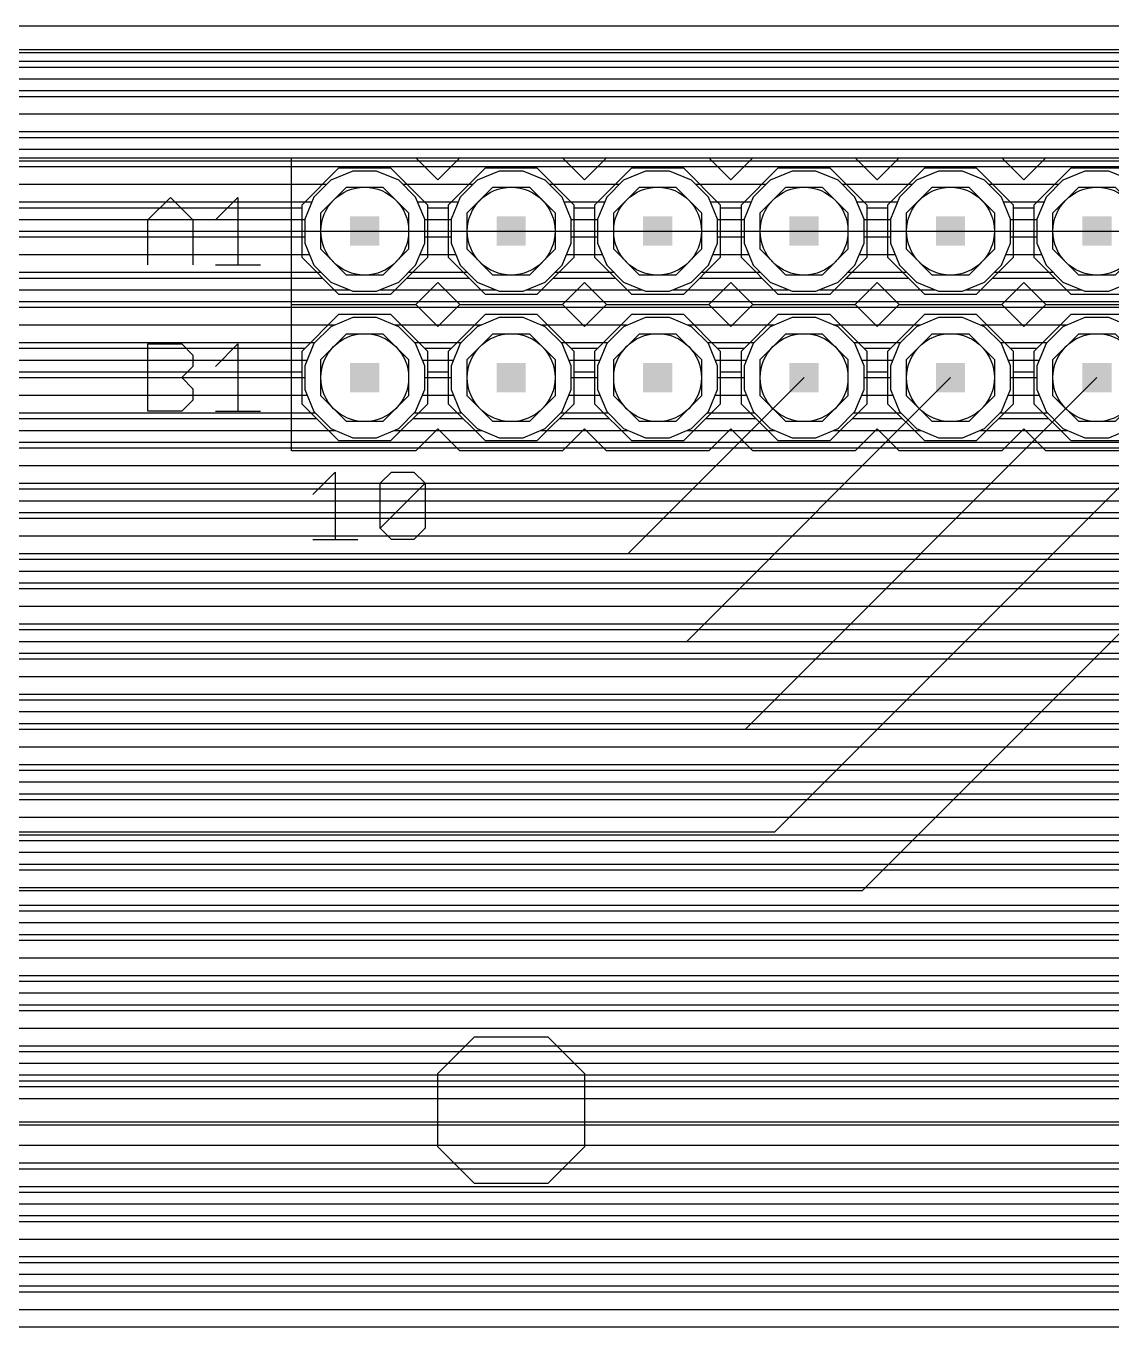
# Model space of a CAD drawing. Extents: x -0.45 to 6.54, y 0 to 7.98.
# Drawn here: x 5.129 to 5.87, y 7.092 to 7.98 of the extents above; entities that cross this region are included whole.
import ezdxf

# ---------------------------------------------------------------- set-up
doc = ezdxf.new("R2010")
doc.units = 0
for name, color, linetype in [('1', 22, 'CONTINUOUS'), ('15', 2, 'CONTINUOUS'), ('16', 175, 'CONTINUOUS'), ('17', 4, 'CONTINUOUS'), ('19', 53, 'CONTINUOUS'), ('2', 3, 'CONTINUOUS'), ('20', 6, 'CONTINUOUS'), ('21', 253, 'CONTINUOUS'), ('49', 253, 'CONTINUOUS'), ('51', 253, 'CONTINUOUS')]:
    doc.layers.add(name, color=color, linetype=linetype)

# ---------------------------------------------------------------- blocks, each defined once
blk = doc.blocks.new('RECT')
blk.add_solid([(-0.5, -0.5), (0.5, -0.5), (-0.5, 0.5), (0.5, 0.5)])
blk = doc.blocks.new('OCTAGONP')
blk.add_lwpolyline([(-0.5, -0.207107), (-0.5, 0.207107), (-0.207107, 0.5), (0.207107, 0.5), (0.5, 0.207107), (0.5, -0.207107), (0.207107, -0.5), (-0.207107, -0.5)], close=True)
blk = doc.blocks.new('ROUNDP')
blk.add_circle((0, 0), 0.5)

msp = doc.modelspace()

# ---------------------------------------------------------------- linework, layer by layer
at = {"layer": '1'}
for p, q in [((5.64, 7.43), (5.91, 7.7)), ((5.7, 7.39), (6.01, 7.7)), ((5.01, 7.43), (5.64, 7.43)), ((5.04, 7.39), (5.7, 7.39))]:
    msp.add_line(p, q, dxfattribs=at)
at = {"layer": '15'}
for p, q in [((5.54, 7.62), (5.66, 7.74)), ((5.58, 7.56), (5.76, 7.74)), ((5.62, 7.5), (5.86, 7.74)), ((3.71, 7.62), (5.54, 7.62)), ((3.75, 7.56), (5.58, 7.56)), ((3.79, 7.5), (5.62, 7.5))]:
    msp.add_line(p, q, dxfattribs=at)
at = {"layer": '16'}
for p, q in [((0.2, 7.962), (6.18, 7.962)), ((0.140823, 7.952), (6.239177, 7.952)), ((0.107108, 7.936), (6.272892, 7.936)), ((0.085484, 7.92), (6.294515, 7.92)), ((0.368488, 7.904), (6.312436, 7.904)), ((0.40224, 7.888), (6.325196, 7.888)), ((5.342189, 7.883), (5.317, 7.857811)), ((5.377811, 7.883), (5.342189, 7.883)), ((5.403, 7.857811), (5.377811, 7.883)), ((5.442189, 7.883), (5.417, 7.857811)), ((5.477811, 7.883), (5.442189, 7.883)), ((5.503, 7.857811), (5.477811, 7.883)), ((5.542189, 7.883), (5.517, 7.857811)), ((5.577811, 7.883), (5.542189, 7.883)), ((5.603, 7.857811), (5.577811, 7.883)), ((5.642189, 7.883), (5.617, 7.857811)), ((5.677811, 7.883), (5.642189, 7.883)), ((5.703, 7.857811), (5.677811, 7.883)), ((5.742189, 7.883), (5.717, 7.857811)), ((5.777811, 7.883), (5.742189, 7.883)), ((5.803, 7.857811), (5.777811, 7.883)), ((5.842189, 7.883), (5.817, 7.857811)), ((5.877811, 7.883), (5.842189, 7.883)), ((3.788811, 7.872), (5.331189, 7.872)), ((5.388811, 7.872), (5.431189, 7.872)), ((5.488811, 7.872), (5.531189, 7.872)), ((5.588811, 7.872), (5.631189, 7.872)), ((5.688811, 7.872), (5.731189, 7.872)), ((5.788811, 7.872), (5.831189, 7.872)), ((3.803, 7.856), (5.317, 7.856)), ((5.317, 7.857811), (5.317, 7.822189)), ((5.403, 7.822189), (5.403, 7.857811)), ((5.403, 7.856), (5.417, 7.856)), ((5.417, 7.857811), (5.417, 7.822189)), ((5.503, 7.822189), (5.503, 7.857811)), ((5.503, 7.856), (5.517, 7.856)), ((5.517, 7.857811), (5.517, 7.822189)), ((5.603, 7.822189), (5.603, 7.857811)), ((5.603, 7.856), (5.617, 7.856)), ((5.617, 7.857811), (5.617, 7.822189)), ((5.703, 7.822189), (5.703, 7.857811)), ((5.703, 7.856), (5.717, 7.856)), ((5.717, 7.857811), (5.717, 7.822189)), ((5.803, 7.822189), (5.803, 7.857811)), ((5.803, 7.856), (5.817, 7.856)), ((5.817, 7.857811), (5.817, 7.822189)), ((3.803, 7.84), (5.317, 7.84)), ((5.403, 7.84), (5.417, 7.84)), ((5.503, 7.84), (5.517, 7.84)), ((5.603, 7.84), (5.617, 7.84)), ((5.703, 7.84), (5.717, 7.84)), ((5.803, 7.84), (5.817, 7.84)), ((3.803, 7.824), (5.317, 7.824)), ((5.403, 7.824), (5.417, 7.824)), ((5.503, 7.824), (5.517, 7.824)), ((5.603, 7.824), (5.617, 7.824)), ((5.703, 7.824), (5.717, 7.824)), ((5.803, 7.824), (5.817, 7.824)), ((5.317, 7.822189), (5.342189, 7.797)), ((5.377811, 7.797), (5.403, 7.822189)), ((5.417, 7.822189), (5.442189, 7.797)), ((5.477811, 7.797), (5.503, 7.822189)), ((5.517, 7.822189), (5.542189, 7.797)), ((5.577811, 7.797), (5.603, 7.822189)), ((5.617, 7.822189), (5.642189, 7.797)), ((5.677811, 7.797), (5.703, 7.822189)), ((5.717, 7.822189), (5.742189, 7.797)), ((5.777811, 7.797), (5.803, 7.822189)), ((5.817, 7.822189), (5.842189, 7.797)), ((4.706537, 7.808), (5.331189, 7.808)), ((5.388811, 7.808), (5.431189, 7.808)), ((5.488811, 7.808), (5.531189, 7.808)), ((5.588811, 7.808), (5.631189, 7.808)), ((5.688811, 7.808), (5.731189, 7.808)), ((5.788811, 7.808), (5.831189, 7.808)), ((5.342189, 7.797), (5.377811, 7.797)), ((5.442189, 7.797), (5.477811, 7.797)), ((5.542189, 7.797), (5.577811, 7.797)), ((5.642189, 7.797), (5.677811, 7.797)), ((5.742189, 7.797), (5.777811, 7.797)), ((5.842189, 7.797), (5.877811, 7.797)), ((4.722537, 7.792), (6.361326, 7.792)), ((5.342189, 7.783), (5.317, 7.757811)), ((5.377811, 7.783), (5.342189, 7.783)), ((5.403, 7.757811), (5.377811, 7.783)), ((5.442189, 7.783), (5.417, 7.757811)), ((5.477811, 7.783), (5.442189, 7.783)), ((5.503, 7.757811), (5.477811, 7.783)), ((5.542189, 7.783), (5.517, 7.757811)), ((5.577811, 7.783), (5.542189, 7.783)), ((5.603, 7.757811), (5.577811, 7.783)), ((5.642189, 7.783), (5.617, 7.757811)), ((5.677811, 7.783), (5.642189, 7.783)), ((5.703, 7.757811), (5.677811, 7.783)), ((5.742189, 7.783), (5.717, 7.757811)), ((5.777811, 7.783), (5.742189, 7.783)), ((5.803, 7.757811), (5.777811, 7.783)), ((5.842189, 7.783), (5.817, 7.757811)), ((5.877811, 7.783), (5.842189, 7.783)), ((4.732751, 7.776), (5.335189, 7.776)), ((5.384811, 7.776), (5.435189, 7.776)), ((5.484811, 7.776), (5.535189, 7.776)), ((5.584811, 7.776), (5.635189, 7.776)), ((5.684811, 7.776), (5.735189, 7.776)), ((5.784811, 7.776), (5.835189, 7.776)), ((4.739379, 7.76), (5.319189, 7.76)), ((5.317, 7.757811), (5.317, 7.722189)), ((5.400811, 7.76), (5.419189, 7.76)), ((5.403, 7.722189), (5.403, 7.757811)), ((5.417, 7.757811), (5.417, 7.722189)), ((5.500811, 7.76), (5.519189, 7.76)), ((5.503, 7.722189), (5.503, 7.757811)), ((5.517, 7.757811), (5.517, 7.722189)), ((5.600811, 7.76), (5.619189, 7.76)), ((5.603, 7.722189), (5.603, 7.757811)), ((5.617, 7.757811), (5.617, 7.722189)), ((5.700811, 7.76), (5.719189, 7.76)), ((5.703, 7.722189), (5.703, 7.757811)), ((5.717, 7.757811), (5.717, 7.722189)), ((5.800811, 7.76), (5.819189, 7.76)), ((5.803, 7.722189), (5.803, 7.757811)), ((5.817, 7.757811), (5.817, 7.722189)), ((4.74099, 7.744), (5.317, 7.744)), ((5.403, 7.744), (5.417, 7.744)), ((5.503, 7.744), (5.517, 7.744)), ((5.603, 7.744), (5.617, 7.744)), ((5.703, 7.744), (5.717, 7.744)), ((5.803, 7.744), (5.817, 7.744)), ((4.74099, 7.728), (5.317, 7.728)), ((5.403, 7.728), (5.417, 7.728)), ((5.503, 7.728), (5.517, 7.728)), ((5.603, 7.728), (5.617, 7.728)), ((5.703, 7.728), (5.717, 7.728)), ((5.803, 7.728), (5.817, 7.728)), ((5.317, 7.722189), (5.342189, 7.697)), ((5.377811, 7.697), (5.403, 7.722189)), ((5.417, 7.722189), (5.442189, 7.697)), ((5.477811, 7.697), (5.503, 7.722189)), ((5.517, 7.722189), (5.542189, 7.697)), ((5.577811, 7.697), (5.603, 7.722189)), ((5.617, 7.722189), (5.642189, 7.697)), ((5.677811, 7.697), (5.703, 7.722189)), ((5.717, 7.722189), (5.742189, 7.697)), ((5.777811, 7.697), (5.803, 7.722189)), ((5.817, 7.722189), (5.842189, 7.697)), ((4.736065, 7.712), (5.327189, 7.712)), ((5.392811, 7.712), (5.427189, 7.712)), ((5.492811, 7.712), (5.527189, 7.712)), ((5.592811, 7.712), (5.627189, 7.712)), ((5.692811, 7.712), (5.727189, 7.712)), ((5.792811, 7.712), (5.827189, 7.712)), ((4.729437, 7.696), (6.136118, 7.696)), ((5.342189, 7.697), (5.377811, 7.697)), ((5.442189, 7.697), (5.477811, 7.697)), ((5.542189, 7.697), (5.577811, 7.697)), ((5.642189, 7.697), (5.677811, 7.697)), ((5.742189, 7.697), (5.777811, 7.697)), ((5.842189, 7.697), (5.877811, 7.697)), ((4.714537, 7.68), (6.362, 7.68)), ((4.688157, 7.664), (6.362, 7.664)), ((0.018, 7.648), (6.362, 7.648)), ((0.018, 7.632), (6.362, 7.632)), ((0.018, 7.616), (6.362, 7.616)), ((0.018, 7.6), (6.362, 7.6)), ((0.018, 7.584), (6.362, 7.584)), ((0.018, 7.568), (6.362, 7.568)), ((0.018, 7.552), (6.362, 7.552)), ((0.018, 7.536), (6.362, 7.536)), ((0.018, 7.52), (6.362, 7.52)), ((0.018, 7.504), (6.362, 7.504)), ((0.018, 7.488), (6.362, 7.488)), ((0.018, 7.472), (6.362, 7.472)), ((0.018, 7.456), (6.362, 7.456)), ((0.018, 7.44), (6.362, 7.44)), ((0.018, 7.424), (6.362, 7.424)), ((0.018, 7.408), (6.362, 7.408)), ((0.018, 7.392), (6.362, 7.392)), ((0.018, 7.376), (6.362, 7.376)), ((0.018, 7.36), (6.362, 7.36)), ((0.018, 7.344), (6.362, 7.344)), ((5.077704, 7.328), (6.362, 7.328)), ((5.092706, 7.312), (6.362, 7.312)), ((5.094363, 7.296), (6.362, 7.296)), ((5.084305, 7.28), (6.362, 7.28)), ((0.018, 7.264), (6.362, 7.264)), ((0.018, 7.248), (6.362, 7.248)), ((0.018, 7.232), (6.362, 7.232)), ((0.018, 7.216), (6.362, 7.216)), ((0.018, 7.2), (6.362, 7.2)), ((0.018, 7.184), (6.362, 7.184)), ((0.018, 7.168), (6.362, 7.168)), ((0.018, 7.152), (6.362, 7.152)), ((0.018, 7.136), (6.362, 7.136)), ((0.018, 7.12), (6.362, 7.12)), ((0.018, 7.104), (6.362, 7.104))]:
    msp.add_line(p, q, dxfattribs=at)
at = {"layer": '19'}
msp.add_line((3.76, 7.84), (6.26, 7.84), dxfattribs=at)
at = {"layer": '2'}
for p, q in [((0.2, 7.964), (6.18, 7.964)), ((0.149417, 7.956), (6.230583, 7.956)), ((0.119139, 7.944), (6.260861, 7.944)), ((0.097344, 7.932), (6.282655, 7.932)), ((0.082297, 7.92), (6.297703, 7.92)), ((0.068211, 7.908), (6.311788, 7.908)), ((0.384383, 7.896), (6.321358, 7.896)), ((0.403835, 7.884), (6.330928, 7.884)), ((5.351844, 7.881), (5.336775, 7.874758)), ((5.368155, 7.881), (5.351844, 7.881)), ((5.383225, 7.874758), (5.368155, 7.881)), ((5.451844, 7.881), (5.436775, 7.874758)), ((5.468155, 7.881), (5.451844, 7.881)), ((5.483225, 7.874758), (5.468155, 7.881)), ((5.551844, 7.881), (5.536775, 7.874758)), ((5.568155, 7.881), (5.551844, 7.881)), ((5.583225, 7.874758), (5.568155, 7.881)), ((5.651844, 7.881), (5.636775, 7.874758)), ((5.668155, 7.881), (5.651844, 7.881)), ((5.683225, 7.874758), (5.668155, 7.881)), ((5.751844, 7.881), (5.736775, 7.874758)), ((5.768155, 7.881), (5.751844, 7.881)), ((5.783225, 7.874758), (5.768155, 7.881)), ((5.851844, 7.881), (5.836775, 7.874758)), ((5.868155, 7.881), (5.851844, 7.881)), ((5.883225, 7.874758), (5.868155, 7.881)), ((3.785983, 7.872), (5.334017, 7.872)), ((5.336775, 7.874758), (5.325242, 7.863225)), ((5.394758, 7.863225), (5.383225, 7.874758)), ((5.385983, 7.872), (5.434017, 7.872)), ((5.436775, 7.874758), (5.425242, 7.863225)), ((5.494758, 7.863225), (5.483225, 7.874758)), ((5.485983, 7.872), (5.534017, 7.872)), ((5.536775, 7.874758), (5.525242, 7.863225)), ((5.594758, 7.863225), (5.583225, 7.874758)), ((5.585983, 7.872), (5.634017, 7.872)), ((5.636775, 7.874758), (5.625242, 7.863225)), ((5.694758, 7.863225), (5.683225, 7.874758)), ((5.685983, 7.872), (5.734017, 7.872)), ((5.736775, 7.874758), (5.725242, 7.863225)), ((5.794758, 7.863225), (5.783225, 7.874758)), ((5.785983, 7.872), (5.834017, 7.872)), ((5.836775, 7.874758), (5.825242, 7.863225)), ((3.796094, 7.86), (5.323906, 7.86)), ((5.325242, 7.863225), (5.319, 7.848155)), ((5.401, 7.848155), (5.394758, 7.863225)), ((5.396094, 7.86), (5.423906, 7.86)), ((5.425242, 7.863225), (5.419, 7.848155)), ((5.501, 7.848155), (5.494758, 7.863225)), ((5.496094, 7.86), (5.523906, 7.86)), ((5.525242, 7.863225), (5.519, 7.848155)), ((5.601, 7.848155), (5.594758, 7.863225)), ((5.596094, 7.86), (5.623906, 7.86)), ((5.625242, 7.863225), (5.619, 7.848155)), ((5.701, 7.848155), (5.694758, 7.863225)), ((5.696094, 7.86), (5.723906, 7.86)), ((5.725242, 7.863225), (5.719, 7.848155)), ((5.801, 7.848155), (5.794758, 7.863225)), ((5.796094, 7.86), (5.823906, 7.86)), ((5.825242, 7.863225), (5.819, 7.848155)), ((3.801, 7.848), (5.319, 7.848)), ((5.319, 7.848155), (5.319, 7.831844)), ((5.401, 7.831844), (5.401, 7.848155)), ((5.401, 7.848), (5.419, 7.848)), ((5.419, 7.848155), (5.419, 7.831844)), ((5.501, 7.831844), (5.501, 7.848155)), ((5.501, 7.848), (5.519, 7.848)), ((5.519, 7.848155), (5.519, 7.831844)), ((5.601, 7.831844), (5.601, 7.848155)), ((5.601, 7.848), (5.619, 7.848)), ((5.619, 7.848155), (5.619, 7.831844)), ((5.701, 7.831844), (5.701, 7.848155)), ((5.701, 7.848), (5.719, 7.848)), ((5.719, 7.848155), (5.719, 7.831844)), ((5.801, 7.831844), (5.801, 7.848155)), ((5.801, 7.848), (5.819, 7.848)), ((5.819, 7.848155), (5.819, 7.831844)), ((3.801, 7.836), (5.319, 7.836)), ((5.401, 7.836), (5.419, 7.836)), ((5.501, 7.836), (5.519, 7.836)), ((5.601, 7.836), (5.619, 7.836)), ((5.701, 7.836), (5.719, 7.836)), ((5.801, 7.836), (5.819, 7.836)), ((3.79775, 7.824), (5.322249, 7.824)), ((5.319, 7.831844), (5.325242, 7.816775)), ((5.394758, 7.816775), (5.401, 7.831844)), ((5.39775, 7.824), (5.422249, 7.824)), ((5.419, 7.831844), (5.425242, 7.816775)), ((5.494758, 7.816775), (5.501, 7.831844)), ((5.49775, 7.824), (5.522249, 7.824)), ((5.519, 7.831844), (5.525242, 7.816775)), ((5.594758, 7.816775), (5.601, 7.831844)), ((5.59775, 7.824), (5.622249, 7.824)), ((5.619, 7.831844), (5.625242, 7.816775)), ((5.694758, 7.816775), (5.701, 7.831844)), ((5.69775, 7.824), (5.722249, 7.824)), ((5.719, 7.831844), (5.725242, 7.816775)), ((5.794758, 7.816775), (5.801, 7.831844)), ((5.79775, 7.824), (5.822249, 7.824)), ((5.819, 7.831844), (5.825242, 7.816775)), ((5.325242, 7.816775), (5.336775, 7.805242)), ((5.383225, 7.805242), (5.394758, 7.816775)), ((5.425242, 7.816775), (5.436775, 7.805242)), ((5.483225, 7.805242), (5.494758, 7.816775)), ((5.525242, 7.816775), (5.536775, 7.805242)), ((5.583225, 7.805242), (5.594758, 7.816775)), ((5.625242, 7.816775), (5.636775, 7.805242)), ((5.683225, 7.805242), (5.694758, 7.816775)), ((5.725242, 7.816775), (5.736775, 7.805242)), ((5.783225, 7.805242), (5.794758, 7.816775)), ((5.825242, 7.816775), (5.836775, 7.805242)), ((4.692587, 7.812), (5.330017, 7.812)), ((5.389983, 7.812), (5.430017, 7.812)), ((5.489983, 7.812), (5.530017, 7.812)), ((5.589983, 7.812), (5.630017, 7.812)), ((5.689983, 7.812), (5.730017, 7.812)), ((5.789983, 7.812), (5.830017, 7.812)), ((4.711708, 7.8), (5.34943, 7.8)), ((5.336775, 7.805242), (5.351844, 7.799)), ((5.351844, 7.799), (5.368155, 7.799)), ((5.368155, 7.799), (5.383225, 7.805242)), ((5.37057, 7.8), (5.44943, 7.8)), ((5.436775, 7.805242), (5.451844, 7.799)), ((5.451844, 7.799), (5.468155, 7.799)), ((5.468155, 7.799), (5.483225, 7.805242)), ((5.47057, 7.8), (5.54943, 7.8)), ((5.536775, 7.805242), (5.551844, 7.799)), ((5.551844, 7.799), (5.568155, 7.799)), ((5.568155, 7.799), (5.583225, 7.805242)), ((5.57057, 7.8), (5.64943, 7.8)), ((5.636775, 7.805242), (5.651844, 7.799)), ((5.651844, 7.799), (5.668155, 7.799)), ((5.668155, 7.799), (5.683225, 7.805242)), ((5.67057, 7.8), (5.74943, 7.8)), ((5.736775, 7.805242), (5.751844, 7.799)), ((5.751844, 7.799), (5.768155, 7.799)), ((5.768155, 7.799), (5.783225, 7.805242)), ((5.77057, 7.8), (5.84943, 7.8)), ((5.836775, 7.805242), (5.851844, 7.799)), ((5.851844, 7.799), (5.868155, 7.799)), ((5.868155, 7.799), (5.883225, 7.805242)), ((4.723708, 7.788), (6.363551, 7.788)), ((5.351844, 7.781), (5.336775, 7.774758)), ((5.368155, 7.781), (5.351844, 7.781)), ((5.383225, 7.774758), (5.368155, 7.781)), ((5.451844, 7.781), (5.436775, 7.774758)), ((5.468155, 7.781), (5.451844, 7.781)), ((5.483225, 7.774758), (5.468155, 7.781)), ((5.551844, 7.781), (5.536775, 7.774758)), ((5.568155, 7.781), (5.551844, 7.781)), ((5.583225, 7.774758), (5.568155, 7.781)), ((5.651844, 7.781), (5.636775, 7.774758)), ((5.668155, 7.781), (5.651844, 7.781)), ((5.683225, 7.774758), (5.668155, 7.781)), ((5.751844, 7.781), (5.736775, 7.774758)), ((5.768155, 7.781), (5.751844, 7.781)), ((5.783225, 7.774758), (5.768155, 7.781)), ((5.851844, 7.781), (5.836775, 7.774758)), ((5.868155, 7.781), (5.851844, 7.781)), ((5.883225, 7.774758), (5.868155, 7.781)), ((4.730586, 7.776), (5.339774, 7.776)), ((5.336775, 7.774758), (5.325242, 7.763225)), ((5.380226, 7.776), (5.439774, 7.776)), ((5.394758, 7.763225), (5.383225, 7.774758)), ((5.436775, 7.774758), (5.425242, 7.763225)), ((5.480226, 7.776), (5.539774, 7.776)), ((5.494758, 7.763225), (5.483225, 7.774758)), ((5.536775, 7.774758), (5.525242, 7.763225)), ((5.580226, 7.776), (5.639774, 7.776)), ((5.594758, 7.763225), (5.583225, 7.774758)), ((5.636775, 7.774758), (5.625242, 7.763225)), ((5.680226, 7.776), (5.739774, 7.776)), ((5.694758, 7.763225), (5.683225, 7.774758)), ((5.736775, 7.774758), (5.725242, 7.763225)), ((5.780226, 7.776), (5.839774, 7.776)), ((5.794758, 7.763225), (5.783225, 7.774758)), ((5.836775, 7.774758), (5.825242, 7.763225)), ((4.735557, 7.764), (5.326017, 7.764)), ((5.325242, 7.763225), (5.319, 7.748155)), ((5.393983, 7.764), (5.426017, 7.764)), ((5.401, 7.748155), (5.394758, 7.763225)), ((5.425242, 7.763225), (5.419, 7.748155)), ((5.493983, 7.764), (5.526017, 7.764)), ((5.501, 7.748155), (5.494758, 7.763225)), ((5.525242, 7.763225), (5.519, 7.748155)), ((5.593983, 7.764), (5.626017, 7.764)), ((5.601, 7.748155), (5.594758, 7.763225)), ((5.625242, 7.763225), (5.619, 7.748155)), ((5.693983, 7.764), (5.726017, 7.764)), ((5.701, 7.748155), (5.694758, 7.763225)), ((5.725242, 7.763225), (5.719, 7.748155)), ((5.793983, 7.764), (5.826017, 7.764)), ((5.801, 7.748155), (5.794758, 7.763225)), ((5.825242, 7.763225), (5.819, 7.748155)), ((4.73899, 7.752), (5.320593, 7.752)), ((5.319, 7.748155), (5.319, 7.731844)), ((5.399407, 7.752), (5.420593, 7.752)), ((5.401, 7.731844), (5.401, 7.748155)), ((5.419, 7.748155), (5.419, 7.731844)), ((5.499407, 7.752), (5.520593, 7.752)), ((5.501, 7.731844), (5.501, 7.748155)), ((5.519, 7.748155), (5.519, 7.731844)), ((5.599407, 7.752), (5.620593, 7.752)), ((5.601, 7.731844), (5.601, 7.748155)), ((5.619, 7.748155), (5.619, 7.731844)), ((5.699407, 7.752), (5.720593, 7.752)), ((5.701, 7.731844), (5.701, 7.748155)), ((5.719, 7.748155), (5.719, 7.731844)), ((5.799407, 7.752), (5.820593, 7.752)), ((5.801, 7.731844), (5.801, 7.748155)), ((5.819, 7.748155), (5.819, 7.731844)), ((4.73899, 7.74), (5.319, 7.74)), ((5.401, 7.74), (5.419, 7.74)), ((5.501, 7.74), (5.519, 7.74)), ((5.601, 7.74), (5.619, 7.74)), ((5.701, 7.74), (5.719, 7.74)), ((5.801, 7.74), (5.819, 7.74)), ((4.73899, 7.728), (5.320592, 7.728)), ((5.319, 7.731844), (5.325242, 7.716775)), ((5.394758, 7.716775), (5.401, 7.731844)), ((5.399407, 7.728), (5.420592, 7.728)), ((5.419, 7.731844), (5.425242, 7.716775)), ((5.494758, 7.716775), (5.501, 7.731844)), ((5.499407, 7.728), (5.520592, 7.728)), ((5.519, 7.731844), (5.525242, 7.716775)), ((5.594758, 7.716775), (5.601, 7.731844)), ((5.599407, 7.728), (5.620592, 7.728)), ((5.619, 7.731844), (5.625242, 7.716775)), ((5.694758, 7.716775), (5.701, 7.731844)), ((5.699407, 7.728), (5.720592, 7.728)), ((5.719, 7.731844), (5.725242, 7.716775)), ((5.794758, 7.716775), (5.801, 7.731844)), ((5.799407, 7.728), (5.820592, 7.728)), ((5.819, 7.731844), (5.825242, 7.716775)), ((5.325242, 7.716775), (5.336775, 7.705242)), ((5.383225, 7.705242), (5.394758, 7.716775)), ((5.425242, 7.716775), (5.436775, 7.705242)), ((5.483225, 7.705242), (5.494758, 7.716775)), ((5.525242, 7.716775), (5.536775, 7.705242)), ((5.583225, 7.705242), (5.594758, 7.716775)), ((5.625242, 7.716775), (5.636775, 7.705242)), ((5.683225, 7.705242), (5.694758, 7.716775)), ((5.725242, 7.716775), (5.736775, 7.705242)), ((5.783225, 7.705242), (5.794758, 7.716775)), ((5.825242, 7.716775), (5.836775, 7.705242)), ((4.735557, 7.716), (5.326017, 7.716)), ((5.393983, 7.716), (5.426017, 7.716)), ((5.493983, 7.716), (5.526017, 7.716)), ((5.593983, 7.716), (5.626017, 7.716)), ((5.693983, 7.716), (5.726017, 7.716)), ((5.793983, 7.716), (5.826017, 7.716)), ((4.730586, 7.704), (5.339773, 7.704)), ((5.336775, 7.705242), (5.351844, 7.699)), ((5.351844, 7.699), (5.368155, 7.699)), ((5.368155, 7.699), (5.383225, 7.705242)), ((5.380226, 7.704), (5.439773, 7.704)), ((5.436775, 7.705242), (5.451844, 7.699)), ((5.451844, 7.699), (5.468155, 7.699)), ((5.468155, 7.699), (5.483225, 7.705242)), ((5.480226, 7.704), (5.539773, 7.704)), ((5.536775, 7.705242), (5.551844, 7.699)), ((5.551844, 7.699), (5.568155, 7.699)), ((5.568155, 7.699), (5.583225, 7.705242)), ((5.580226, 7.704), (5.639773, 7.704)), ((5.636775, 7.705242), (5.651844, 7.699)), ((5.651844, 7.699), (5.668155, 7.699)), ((5.668155, 7.699), (5.683225, 7.705242)), ((5.680226, 7.704), (5.739773, 7.704)), ((5.736775, 7.705242), (5.751844, 7.699)), ((5.751844, 7.699), (5.768155, 7.699)), ((5.768155, 7.699), (5.783225, 7.705242)), ((5.780226, 7.704), (5.839773, 7.704)), ((5.836775, 7.705242), (5.851844, 7.699)), ((5.851844, 7.699), (5.868155, 7.699)), ((5.868155, 7.699), (5.883225, 7.705242)), ((4.723709, 7.692), (6.27123, 7.692)), ((4.711709, 7.68), (6.28323, 7.68)), ((4.692587, 7.668), (6.29523, 7.668)), ((3.880769, 7.656), (6.304, 7.656)), ((3.892769, 7.644), (6.304, 7.644)), ((3.904769, 7.632), (6.304, 7.632)), ((3.914, 7.62), (6.304, 7.62)), ((3.916, 7.608), (6.304, 7.608)), ((3.916, 7.596), (6.304, 7.596)), ((3.916, 7.584), (6.304, 7.584)), ((3.916, 7.572), (6.304, 7.572)), ((3.916, 7.56), (6.304, 7.56)), ((3.916, 7.548), (6.304, 7.548)), ((3.916, 7.536), (6.304, 7.536)), ((3.916, 7.524), (6.304, 7.524)), ((3.916, 7.512), (6.304, 7.512)), ((3.916, 7.5), (6.304, 7.5)), ((3.916, 7.488), (6.304, 7.488)), ((3.916, 7.476), (6.304, 7.476)), ((3.916, 7.464), (6.304, 7.464)), ((3.916, 7.452), (6.304, 7.452)), ((3.916, 7.44), (6.304, 7.44)), ((3.916, 7.428), (6.304, 7.428)), ((3.916, 7.416), (6.304, 7.416)), ((3.916, 7.404), (6.304, 7.404)), ((3.916, 7.392), (6.304, 7.392)), ((3.916, 7.38), (6.304, 7.38)), ((3.916, 7.368), (6.304, 7.368)), ((3.916, 7.356), (6.304, 7.356)), ((3.916, 7.344), (6.304, 7.344)), ((3.916, 7.332), (6.304, 7.332)), ((4.935477, 7.32), (6.304, 7.32)), ((4.942198, 7.308), (6.304, 7.308)), ((4.942198, 7.296), (6.304, 7.296)), ((4.935477, 7.284), (6.304, 7.284)), ((3.916, 7.272), (6.304, 7.272)), ((3.916, 7.26), (6.304, 7.26)), ((6.304, 7.256), (3.916, 7.256)), ((3.89, 7.23), (6.33, 7.23)), ((3.916, 7.204), (6.304, 7.204)), ((3.916, 7.2), (6.304, 7.2)), ((3.916, 7.188), (6.304, 7.188)), ((3.916, 7.176), (6.304, 7.176)), ((3.916, 7.164), (6.304, 7.164)), ((3.916, 7.152), (6.304, 7.152)), ((3.916, 7.14), (6.304, 7.14)), ((3.916, 7.128), (6.304, 7.128)), ((3.916, 7.116), (6.304, 7.116)), ((3.916, 7.104), (6.304, 7.104)), ((3.916, 7.092), (6.304, 7.092))]:
    msp.add_line(p, q, dxfattribs=at)
at = {"layer": '20'}
msp.add_line((6.18, 7.98), (0.2, 7.98), dxfattribs=at)
at = {"layer": '21'}
for p, q in [((5.212, 7.847693), (5.227346, 7.863039)), ((5.227346, 7.863039), (5.242693, 7.847693)), ((5.258039, 7.847693), (5.273386, 7.863039)), ((5.273386, 7.863039), (5.273386, 7.817)), ((5.212, 7.817), (5.212, 7.847693)), ((5.242693, 7.847693), (5.242693, 7.817)), ((5.212, 7.84002), (5.242693, 7.84002)), ((5.258039, 7.817), (5.288732, 7.817)), ((5.212, 7.717), (5.212, 7.763039)), ((5.212, 7.763039), (5.23502, 7.763039)), ((5.23502, 7.763039), (5.242693, 7.755366)), ((5.258039, 7.747693), (5.273386, 7.763039)), ((5.273386, 7.763039), (5.273386, 7.717)), ((5.242693, 7.755366), (5.242693, 7.747693)), ((5.242693, 7.747693), (5.23502, 7.74002)), ((5.212, 7.74002), (5.23502, 7.74002)), ((5.23502, 7.74002), (5.242693, 7.732346)), ((5.242693, 7.732346), (5.242693, 7.724673)), ((5.23502, 7.717), (5.212, 7.717)), ((5.242693, 7.724673), (5.23502, 7.717)), ((5.258039, 7.717), (5.288732, 7.717)), ((5.3245, 7.660193), (5.339846, 7.675539)), ((5.339846, 7.675539), (5.339846, 7.6295)), ((5.370539, 7.667866), (5.378212, 7.675539)), ((5.378212, 7.675539), (5.393559, 7.675539)), ((5.393559, 7.675539), (5.401232, 7.667866)), ((5.370539, 7.637173), (5.370539, 7.667866)), ((5.370539, 7.637173), (5.401232, 7.667866)), ((5.401232, 7.667866), (5.401232, 7.637173)), ((5.378212, 7.6295), (5.370539, 7.637173)), ((5.401232, 7.637173), (5.393559, 7.6295)), ((5.3245, 7.6295), (5.355193, 7.6295)), ((5.393559, 7.6295), (5.378212, 7.6295))]:
    msp.add_line(p, q, dxfattribs=at)
at = {"layer": '49'}
for p, q in [((1.41, 7.89), (6.225, 7.89)), ((5.41, 7.265), (5.435, 7.29)), ((5.435, 7.29), (5.485, 7.29)), ((5.485, 7.29), (5.51, 7.265)), ((5.41, 7.215), (5.41, 7.265)), ((5.51, 7.265), (5.51, 7.215)), ((5.435, 7.19), (5.41, 7.215)), ((5.51, 7.215), (5.485, 7.19)), ((5.485, 7.19), (5.435, 7.19))]:
    msp.add_line(p, q, dxfattribs=at)
at = {"layer": '51'}
for p, q in [((5.31, 7.79), (5.31, 7.89)), ((5.31, 7.89), (5.395, 7.89)), ((5.395, 7.89), (5.41, 7.875)), ((5.41, 7.875), (5.425, 7.89)), ((5.425, 7.89), (5.495, 7.89)), ((5.495, 7.89), (5.51, 7.875)), ((5.51, 7.875), (5.525, 7.89)), ((5.525, 7.89), (5.595, 7.89)), ((5.595, 7.89), (5.61, 7.875)), ((5.61, 7.875), (5.625, 7.89)), ((5.625, 7.89), (5.695, 7.89)), ((5.695, 7.89), (5.71, 7.875)), ((5.71, 7.875), (5.725, 7.89)), ((5.725, 7.89), (5.795, 7.89)), ((5.795, 7.89), (5.81, 7.875)), ((5.81, 7.875), (5.825, 7.89)), ((5.825, 7.89), (5.895, 7.89)), ((5.395, 7.79), (5.41, 7.805)), ((5.41, 7.805), (5.425, 7.79)), ((5.495, 7.79), (5.51, 7.805)), ((5.51, 7.805), (5.525, 7.79)), ((5.595, 7.79), (5.61, 7.805)), ((5.61, 7.805), (5.625, 7.79)), ((5.695, 7.79), (5.71, 7.805)), ((5.71, 7.805), (5.725, 7.79)), ((5.795, 7.79), (5.81, 7.805)), ((5.81, 7.805), (5.825, 7.79)), ((5.31, 7.69), (5.31, 7.79)), ((5.31, 7.79), (5.395, 7.79)), ((5.395, 7.79), (5.41, 7.775)), ((5.41, 7.775), (5.425, 7.79)), ((5.425, 7.79), (5.495, 7.79)), ((5.495, 7.79), (5.51, 7.775)), ((5.51, 7.775), (5.525, 7.79)), ((5.525, 7.79), (5.595, 7.79)), ((5.595, 7.79), (5.61, 7.775)), ((5.61, 7.775), (5.625, 7.79)), ((5.625, 7.79), (5.695, 7.79)), ((5.695, 7.79), (5.71, 7.775)), ((5.71, 7.775), (5.725, 7.79)), ((5.725, 7.79), (5.795, 7.79)), ((5.795, 7.79), (5.81, 7.775)), ((5.81, 7.775), (5.825, 7.79)), ((5.825, 7.79), (5.895, 7.79)), ((5.41, 7.705), (5.395, 7.69)), ((5.425, 7.69), (5.41, 7.705)), ((5.51, 7.705), (5.495, 7.69)), ((5.525, 7.69), (5.51, 7.705)), ((5.61, 7.705), (5.595, 7.69)), ((5.625, 7.69), (5.61, 7.705)), ((5.71, 7.705), (5.695, 7.69)), ((5.725, 7.69), (5.71, 7.705)), ((5.81, 7.705), (5.795, 7.69)), ((5.825, 7.69), (5.81, 7.705)), ((5.395, 7.69), (5.31, 7.69)), ((5.495, 7.69), (5.425, 7.69)), ((5.595, 7.69), (5.525, 7.69)), ((5.695, 7.69), (5.625, 7.69)), ((5.795, 7.69), (5.725, 7.69)), ((5.895, 7.69), (5.825, 7.69))]:
    msp.add_line(p, q, dxfattribs=at)

# ---------------------------------------------------------------- block references
at = {"layer": '17', "xscale": 0.06, "yscale": 0.06}
for name, p in [('OCTAGONP', (5.36, 7.84)), ('ROUNDP', (5.36, 7.84)), ('ROUNDP', (5.36, 7.84)), ('OCTAGONP', (5.36, 7.84)), ('OCTAGONP', (5.46, 7.84)), ('ROUNDP', (5.46, 7.84)), ('ROUNDP', (5.46, 7.84)), ('OCTAGONP', (5.46, 7.84)), ('OCTAGONP', (5.56, 7.84)), ('ROUNDP', (5.56, 7.84)), ('ROUNDP', (5.56, 7.84)), ('OCTAGONP', (5.56, 7.84)), ('OCTAGONP', (5.66, 7.84)), ('ROUNDP', (5.66, 7.84)), ('ROUNDP', (5.66, 7.84)), ('OCTAGONP', (5.66, 7.84)), ('OCTAGONP', (5.76, 7.84)), ('ROUNDP', (5.76, 7.84)), ('ROUNDP', (5.76, 7.84)), ('OCTAGONP', (5.76, 7.84)), ('OCTAGONP', (5.86, 7.84)), ('ROUNDP', (5.86, 7.84)), ('ROUNDP', (5.86, 7.84)), ('OCTAGONP', (5.86, 7.84)), ('OCTAGONP', (5.36, 7.74)), ('ROUNDP', (5.36, 7.74)), ('ROUNDP', (5.36, 7.74)), ('OCTAGONP', (5.36, 7.74)), ('OCTAGONP', (5.46, 7.74)), ('ROUNDP', (5.46, 7.74)), ('ROUNDP', (5.46, 7.74)), ('OCTAGONP', (5.46, 7.74)), ('OCTAGONP', (5.56, 7.74)), ('ROUNDP', (5.56, 7.74)), ('ROUNDP', (5.56, 7.74)), ('OCTAGONP', (5.56, 7.74)), ('OCTAGONP', (5.66, 7.74)), ('ROUNDP', (5.66, 7.74)), ('ROUNDP', (5.66, 7.74)), ('OCTAGONP', (5.66, 7.74)), ('OCTAGONP', (5.76, 7.74)), ('ROUNDP', (5.76, 7.74)), ('ROUNDP', (5.76, 7.74)), ('OCTAGONP', (5.76, 7.74)), ('OCTAGONP', (5.86, 7.74)), ('ROUNDP', (5.86, 7.74)), ('ROUNDP', (5.86, 7.74)), ('OCTAGONP', (5.86, 7.74))]:
    msp.add_blockref(name, p, dxfattribs=at)
at = {"layer": '51', "xscale": 0.02, "yscale": 0.02}
for p in [(5.36, 7.84), (5.46, 7.84), (5.56, 7.84), (5.66, 7.84), (5.76, 7.84), (5.86, 7.84), (5.36, 7.74), (5.46, 7.74), (5.56, 7.74), (5.66, 7.74), (5.76, 7.74), (5.86, 7.74)]:
    msp.add_blockref('RECT', p, dxfattribs=at)

doc.saveas('drawing.dxf')
